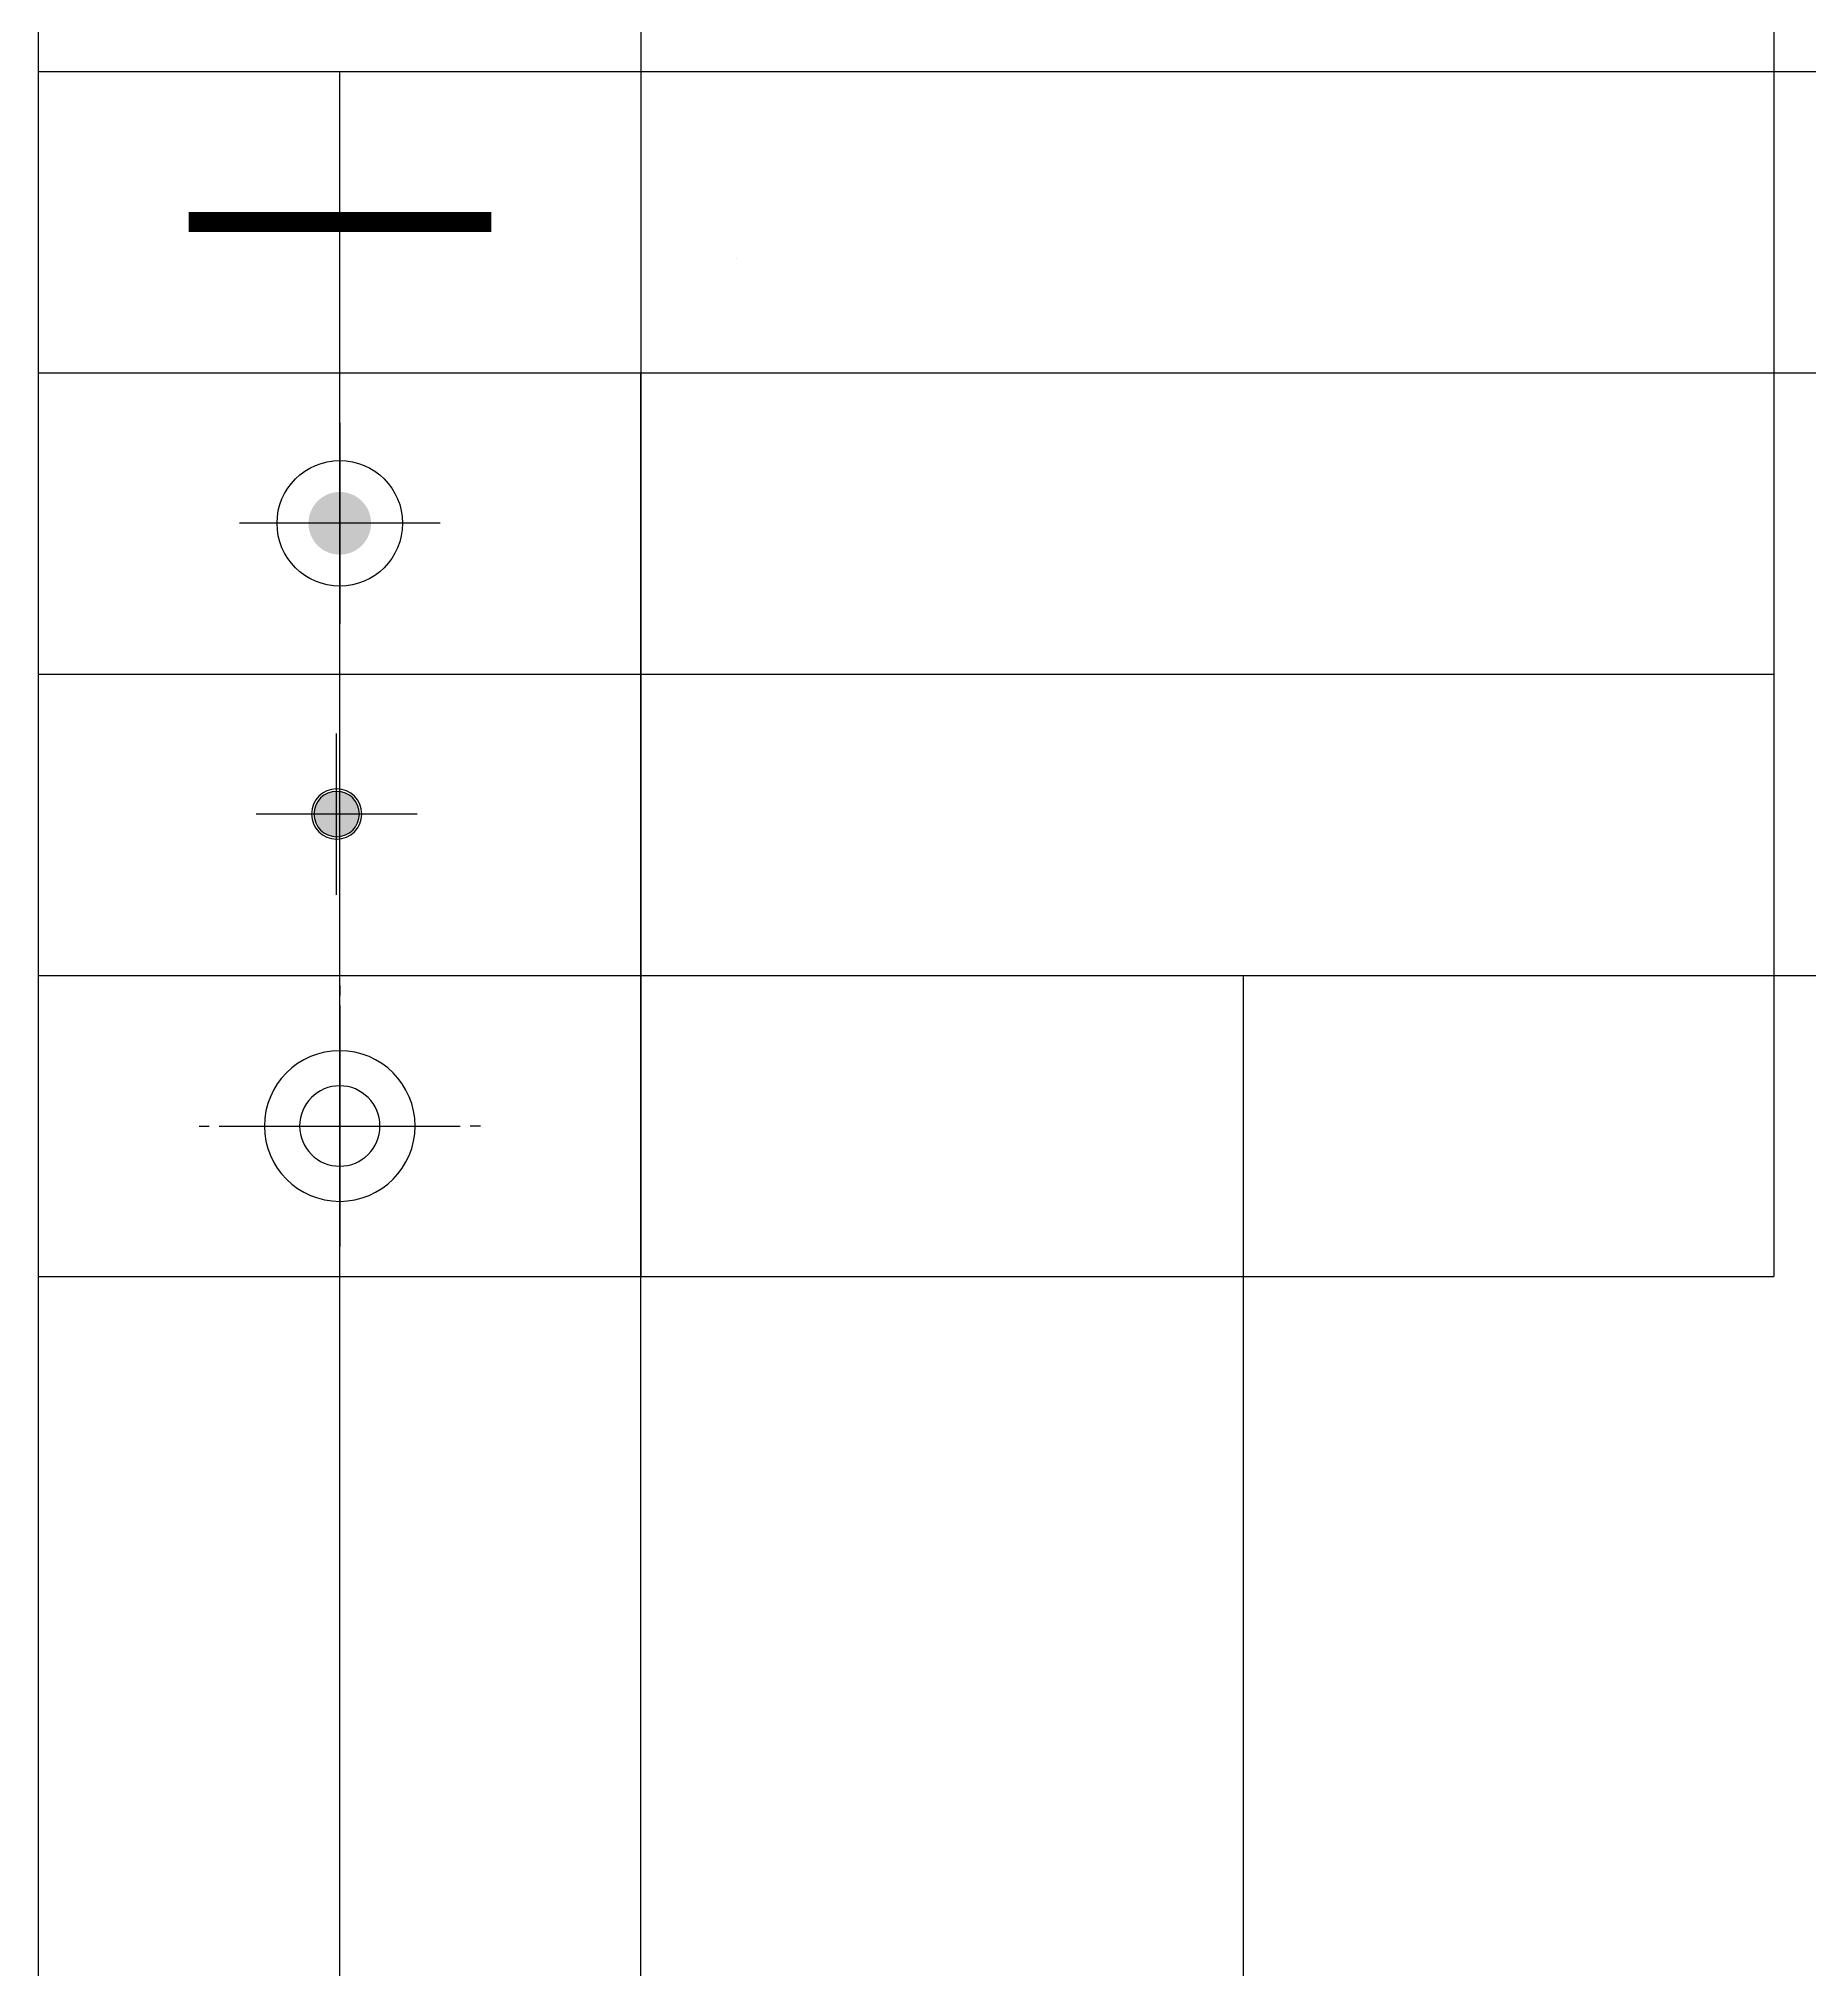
# Model space of a CAD drawing. Header units: millimetres. Extents: x -7413 to 64677, y 6112 to 38711.
# Drawn here: x 40312 to 42075, y 21265 to 23187 of the extents above; entities that cross this region are included whole.
import ezdxf

# ---------------------------------------------------------------- set-up
doc = ezdxf.new("R2010")
doc.units = ezdxf.units.MM
doc.header["$LTSCALE"] = 100
doc.layers.get('Defpoints').update_dxf_attribs({"color": 139})
for name, color, linetype in [('0-ELC TEXT', 7, 'Continuous'), ('CEIL-DOOR', 6, 'Continuous'), ('HAT', 5, 'Continuous'), ('RC-LIGHT', 7, 'Continuous'), ('U-LANP', 6, 'Continuous'), ('설비', 140, 'Continuous')]:
    doc.layers.add(name, color=color, linetype=linetype)
doc.styles.get("Standard").update_dxf_attribs({"font": 'arial.ttf'})

# ---------------------------------------------------------------- blocks, each defined once
blk = doc.blocks.new('hallogen')
h = blk.add_hatch(color=256)
h.dxf.hatch_style = 1
edge = h.paths.add_edge_path()
edge.add_arc((48591.7, 60854.3), 31.2, 0, 360, ccw=False)
at = {"color": 1, "linetype": 'Continuous'}
for p, q in [((48591.7, 60954.3), (48591.7, 60754.3)), ((48691.7, 60854.3), (48491.7, 60854.3))]:
    blk.add_line(p, q, dxfattribs=at)
at = {"color": 4, "linetype": 'Continuous'}
blk.add_circle((48591.7, 60854.3), 62.5, dxfattribs=at)
blk = doc.blocks.new('매입등')
at = {"layer": 'HAT', "color": 1}
for p, q in [((0, 140), (0, 130)), ((0, 120), (0, -120)), ((-140, 0), (-130, 0)), ((120, 0), (-120, 0)), ((140, 0), (130, 0)), ((-140, 0), (-130, 0)), ((0, -140), (0, -130))]:
    blk.add_line(p, q, dxfattribs=at)
blk.add_circle((0, 0), 40, dxfattribs=at)
at = {"layer": 'U-LANP'}
blk.add_circle((0, 0), 75, dxfattribs=at)
blk = doc.blocks.new('A$C59950440')
at = {"layer": 'CEIL-DOOR'}
blk.add_blockref('매입등', (140, 140), dxfattribs=at)
blk = doc.blocks.new('1')
at = {"linetype": 'Continuous'}
h = blk.add_hatch(color=4, dxfattribs=at)
h.dxf.hatch_style = 1
edge = h.paths.add_edge_path()
edge.add_arc((11539653.5, -14273503.8), 37.5, 0, 360)
at = {"color": 1, "linetype": 'Continuous'}
for p, q in [((11539653.5, -14273637.1), (11539653.5, -14273370.5)), ((11539520.2, -14273503.8), (11539786.8, -14273503.8))]:
    blk.add_line(p, q, dxfattribs=at)
at = {"color": 4, "linetype": 'Continuous'}
for radius in [41.5, 37.5]:
    blk.add_circle((11539653.5, -14273503.8), radius, dxfattribs=at)

msp = doc.modelspace()

# ---------------------------------------------------------------- linework, layer by layer
at = {"layer": '0-ELC TEXT'}
for p, q in [((40911.7, 23454.8), (40911.7, 21954.8)), ((40311.7, 23154.8), (42040, 23154.8)), ((40311.7, 22854.8), (42040, 22854.8)), ((40311.7, 22554.8), (42040, 22554.8)), ((40311.7, 22254.8), (42040, 22254.8)), ((40311.7, 21954.8), (42040, 21954.8))]:
    msp.add_line(p, q, dxfattribs=at)
msp.add_lwpolyline([(40311.7, 21954.8), (40311.7, 23454.8), (42040, 23454.8), (42040, 21954.8)], dxfattribs=at)
at = {"layer": 'Defpoints'}
for points in [[(40311.7, 23454.8), (60525.7, 23454.8), (60525.7, 8034.8), (40311.7, 8034.8)], [(40611.7, 23154.8), (60225.7, 23154.8), (60225.7, 8334.8), (40611.7, 8334.8)], [(40911.7, 22854.8), (59925.7, 22854.8), (59925.7, 8634.8), (40911.7, 8634.8)], [(41511.7, 22254.8), (59325.7, 22254.8), (59325.7, 9234.8), (41511.7, 9234.8)]]:
    msp.add_lwpolyline(points, close=True, dxfattribs=at)
at = {"layer": '설비', "color": 140, "const_width": 20}
msp.add_lwpolyline([(40762.7, 23004.8), (40461.1, 23004.8)], dxfattribs=at)

# ---------------------------------------------------------------- block references
at = {"layer": 'RC-LIGHT'}
msp.add_blockref('hallogen', (-7980, -38149.4), dxfattribs=at)
at = {"layer": 'RC-LIGHT', "xscale": -0.6024096385271789, "yscale": 0.6024096385271789, "zscale": 0.6024096385271789}
msp.add_blockref('1', (6992207.1, 8620911.7), dxfattribs=at)
at = {"layer": 'RC-LIGHT', "xscale": -1}
msp.add_blockref('A$C59950440', (40751.7, 21964.8), dxfattribs=at)

# ---------------------------------------------------------------- texts
at = {"layer": '0-ELC TEXT'}
for s, p in [('라인조명', (41005.6, 22968.9)), ('3" 매입등', (41005.6, 22668.9)), ('2" 매입등', (41005.6, 22368.9)), ('직부등', (41005.6, 22068.9))]:
    msp.add_text(s, height=0.2, dxfattribs=at).set_placement(p)

doc.saveas('drawing.dxf')
